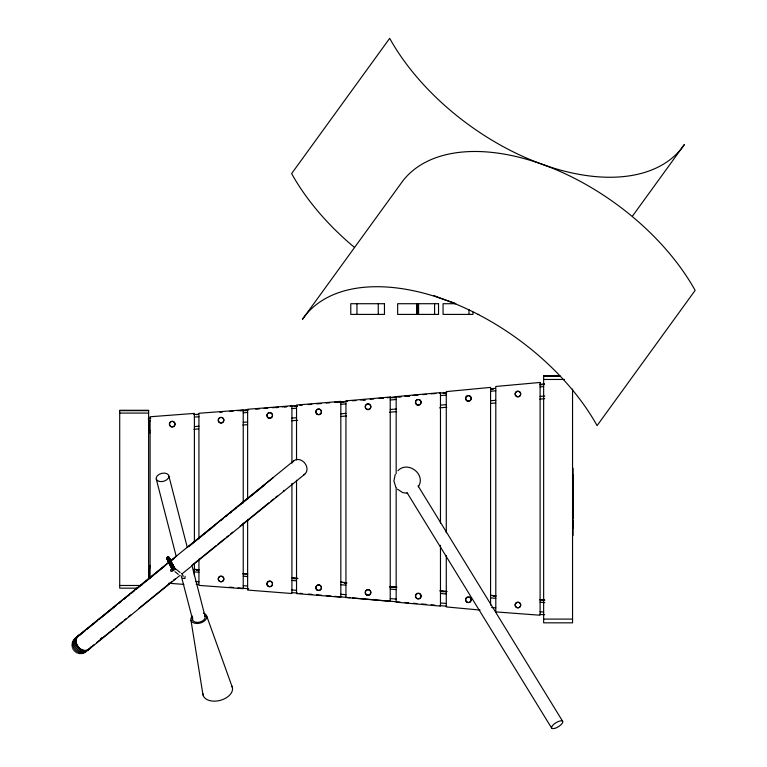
<?xml version="1.0" encoding="UTF-8"?>
<svg xmlns="http://www.w3.org/2000/svg" width="767" height="767" viewBox="0 0 767 767"><rect width="100%" height="100%" fill="white"/><g stroke="black" fill="none" stroke-linecap="round" stroke-linejoin="round"><path stroke-width="1.15" d="M170.044 559.546C163.755 551.425 169.584 566.708 172 567.801M169.469 559.555L169.334 557.935M148.616 578.702L149.881 565.394M91.158 647.099C83.536 658.46 68.081 639.381 80.784 634.28L78.646 635.469A8.667 7.708 50.9 0 0 78.129 647.06A8.667 7.708 50.9 0 0 89.576 648.93L91.177 647.08M172.92 570.034L174.655 569.565L174.406 567.81M172.307 568.769L172.354 568.577A1.342 1.275 -52.2 0 1 173.534 567.628L173.725 567.628A1.237 1.17 -52.2 0 1 174.636 569.143A1.237 1.17 -52.2 0 1 172.978 569.948M167.34 557.369C168.644 560.131 178.165 578.241 169.497 563.218M395.273 474.294L393.883 480.957L395.791 487.074M418.331 486.777C426.394 474.361 407.843 460.325 397.958 470.698M632.507 216.073L684.337 144.589A185.48 108.502 35.9 0 1 542.413 164.368A185.48 108.502 35.9 0 0 400.489 184.147L302.419 319.379A185.48 108.502 35.9 0 1 444.352 299.6A185.48 108.502 35.9 0 1 597.081 425.618L695.142 290.386A185.48 108.502 35.9 0 0 542.413 164.368A185.48 108.502 35.9 0 1 389.684 38.35L291.623 173.591A185.48 108.502 35.9 0 0 354.268 247.242M75.07 638.374L169.191 561.962M171.051 560.456L293.828 460.775M74.083 639.314L169.267 562.038L167.072 557.667M171.108 560.543L176.688 556.017M187.8 546.996L273.129 477.726M73.249 640.397L85.444 630.503M87.064 629.18L97.035 621.088M99.221 619.314L116.622 605.192M119.364 602.967L121.263 601.424M124.005 599.2L125.855 597.694M127.715 596.189L129.604 594.646M131.425 593.179L134.244 590.887M136.056 589.411L164.838 566.046M172.23 560.044L174.109 558.52M188.922 546.487L214.913 525.395M221.385 520.141L223.255 518.626M226.025 516.373L227.876 514.868M229.736 513.363L231.596 511.848M233.446 510.352L236.236 508.08M238.077 506.584L264.979 484.744M72.606 641.596L76.499 638.432M72.146 642.88L76.134 639.64M71.897 644.222L75.971 640.915M71.858 645.584L76.01 642.219M72.04 646.936L76.24 643.523M72.424 648.24L76.671 644.788M73.009 649.467L77.285 645.996M73.785 650.589L78.061 647.108M74.715 651.576L78.991 648.105M75.799 652.401L80.046 648.949M76.997 653.043L81.206 649.63M78.282 653.494L82.433 650.128M79.624 653.743L83.699 650.435M80.986 653.772L84.974 650.531M82.337 653.589L86.23 650.426M100.487 638.853L102.04 637.588M83.641 653.196L94.034 644.759M96.498 642.765L114.034 628.528M115.846 627.061L122.375 621.749M124.187 620.282L126.085 618.739M128.827 616.515L130.726 614.981M139.028 608.231L171.52 581.856M173.342 580.379L175.231 578.845M191.894 565.317L216.026 545.721M217.866 544.234L224.376 538.952M226.217 537.456L228.087 535.941M230.848 533.688L232.717 532.173M240.129 526.162L268.881 502.816M270.732 501.311L273.512 499.049M275.372 497.553L277.223 496.038M84.878 652.612L180.063 575.336M182.373 573.591L191.06 566.545M192.105 565.557L304.758 474.236M174.847 568.635L173.246 567.935L167.695 557.168M148.376 418.533L150.763 418.331M193.706 414.583L198.49 414.285M219.947 412.291L222.334 412.08M229.496 411.457L233.082 411.265M237.847 410.728L248.585 409.837M255.737 409.166L259.323 408.974M264.088 408.437L267.673 408.245M272.438 407.708L278.411 407.315M281.978 406.874L286.762 406.587M290.329 406.146L297.5 405.647M299.868 405.312L302.265 405.149M308.219 404.583L311.814 404.401M316.57 403.854L321.354 403.567M326.119 403.02L329.705 402.838M334.47 402.292L347.595 401.275M352.36 400.729L355.946 400.547M360.711 400L365.495 399.712M370.25 399.176L373.845 398.984M378.601 398.447L383.385 398.15M386.952 397.718L401.275 396.587M404.842 396.155L409.626 395.858M413.192 395.427L417.977 395.13M422.742 394.593L426.327 394.401M431.092 393.864L435.867 393.49M439.433 393.135L446.605 392.637M490.727 388.658L495.511 388.37M539.642 384.392L544.426 384.104M196.112 414.611L198.5 414.41M240.253 410.767L247.405 410.144M276.043 407.641L278.421 407.43M284.384 406.913L286.772 406.702M293.934 406.079L297.51 405.772M336.876 402.33L344.028 401.707M363.117 400.038L365.504 399.837M381.007 398.476L383.395 398.274M390.556 397.651L396.52 397.124M398.907 396.923L401.285 396.712M407.258 396.194L409.636 395.983M443.038 393.068L446.615 392.752M490.755 388.907L493.143 388.696M539.661 384.631L544.436 384.219M242.65 410.709L247.425 410.297M295.142 406.127L297.529 405.925M340.471 402.176L344.047 401.86M391.764 397.699L396.529 397.287M444.246 393.116L446.634 392.915M490.765 389.061L493.152 388.85M540.869 384.689L544.445 384.372M245.056 410.69L247.444 410.479M341.679 402.263L344.067 402.052M394.161 397.68L396.549 397.469M490.784 389.243L493.171 389.042M148.625 421.093L150.092 420.958M194.396 417.095L198.931 416.702M243.235 412.838L247.626 412.454M291.92 408.581L296.532 408.188M340.826 404.314L345.936 403.873M390.23 400.01L396.165 399.492M440.469 395.619L446.279 395.12M490.573 391.247L495.798 390.796M540.102 386.932L543.63 386.616M149.507 430.527L150.092 430.469M194.396 426.605L198.931 426.212M243.235 422.349L247.626 421.965M291.92 418.092L296.532 417.699M340.826 413.825L345.936 413.384M390.23 409.52L396.165 409.003M440.469 405.129L446.279 404.631M490.573 400.757L495.798 400.307M540.102 396.443L544.743 396.031M193.898 429.309L198.672 428.897M242.803 425.043L247.578 424.63M291.709 420.776L297.673 420.258M340.615 416.51L346.579 415.982M389.521 412.234L396.683 411.611M439.625 407.862L446.787 407.239M490.918 403.394L495.693 402.972M539.824 399.118L544.599 398.706M407.699 493.306L402.752 492.635L397.45 489.164M455.847 303.713L443.058 303.713L443.058 314.412L472.999 314.412L472.999 312.035M478.09 314.412L478.781 314.412M543.64 375.84L559.824 375.734L543.64 375.705L543.64 622.833L572.546 622.833L572.546 389.051M543.64 376.012L559.824 376.012M543.64 379.464L564.454 379.464M119.71 410.479L148.616 410.479M119.71 410.604L148.616 410.604M119.71 413.087L148.616 413.087M573.179 476.202L573.179 508.492M573.179 511.637L572.642 511.637L572.642 508.195M119.71 585.48L141.674 585.48M137.053 588.164L119.71 588.164L119.71 410.374L148.616 410.374L148.616 579.488M543.64 619.094L572.546 619.094M168.75 583.265L183.898 584.387M194.003 569.306L198.778 569.68M242.909 573.601L247.683 573.975M291.824 577.848L297.788 578.366M340.721 582.182L346.694 582.661M389.626 586.477L396.788 587.062M439.721 590.868L446.883 591.453M491.014 595.374L495.789 595.748M539.92 599.669L544.695 600.043M194.003 569.392L198.768 569.804M242.89 573.802L247.674 574.099M292.994 578.193L297.769 578.5M340.711 582.268L346.674 582.786M389.607 586.678L396.779 587.186M440.9 591.175L446.873 591.578M491.005 595.451L495.779 595.873M539.901 599.871L544.685 600.168M196.362 569.871L198.739 570.082M292.975 578.356L296.551 578.663M344.268 582.853L346.655 583.064M389.598 586.832L393.174 587.148M440.881 591.338L445.656 591.75M493.363 595.94L495.75 596.151M196.342 570.063L198.73 570.274M292.956 578.539L295.343 578.749M344.249 583.045L346.636 583.256M440.862 591.52L443.249 591.731M493.354 596.132L495.731 596.333M194.396 571.875L198.931 572.278M243.235 576.161L247.626 576.544M291.92 580.437L296.532 580.84M340.826 584.722L345.936 585.173M390.23 589.066L396.165 589.583M440.469 593.466L446.279 593.984M490.573 597.867L495.798 598.327M540.102 602.21L544.762 602.622M148.74 577.378L150.092 577.493M195.527 581.482L198.931 581.789M243.235 585.672L247.626 586.055M291.92 589.948L296.532 590.35M340.826 594.233L345.936 594.684M390.23 598.576L396.165 599.094M440.469 602.977L446.279 603.495M491.618 607.474L495.798 607.838M540.102 611.721L543.65 612.037M196.199 584.205L198.586 584.416M229.601 587.139L233.178 587.445M237.952 587.867L248.681 588.807M291.623 592.575L297.586 593.102M299.974 593.313L302.361 593.524M308.324 594.042L311.901 594.358M316.675 594.78L321.45 595.192M326.215 595.614L330.989 596.036M334.565 596.352L350.068 597.704M352.456 597.915L400.173 602.105M404.938 602.526L408.523 602.833M413.288 603.255L416.874 603.571M421.639 603.993L426.414 604.406M431.188 604.827L434.764 605.144M439.529 605.556L446.691 606.189M539.728 614.357L544.503 614.77M480.084 610.062L446.279 606.918L446.279 555.481M182.651 578.213L184.943 578.51L185.115 576.209M176.151 569.258L180.072 572.498M175.001 571.636L178.308 574.387M283.387 490.372L283.982 491.101M418.044 485.866L562.69 721.344M407.018 492.635L551.665 728.113M173.371 565.825L174.818 568.491M173.093 565.605L174.876 568.836M174.828 569.219L172.489 564.713M174.013 567.839L168.807 557.791M168.27 557.063L173.821 567.82M173.63 567.829L168.078 557.063M173.428 567.868L167.877 557.101M173.064 568.031L167.513 557.254M172.748 568.28L167.196 557.513M172.623 568.433L169.267 562.096M172.527 568.606L166.976 557.839M171.137 566.612L172.402 568.97M171.127 566.794L172.374 569.363M172.939 565.011L173.601 566.305M173.601 566.679L171.242 562.326M173.563 566.861L170.399 560.217M173.054 566.228L173.486 567.043M172.959 566.391L173.39 567.206M172.834 566.554L173.265 567.359M171.952 567.005L172.383 567.81M171.76 567.014L172.191 567.82M170.705 565.797L171.655 567.676M170.705 566.161L171.501 567.58M172.383 564.081L173.189 565.672M172.748 565.058L173.169 565.864M171.568 566.986L166.861 558.203M171.214 566.861L169.862 564.186M170.284 565.356L170.936 566.64M172.201 563.563L172.69 564.512M172.757 564.876L170.456 560.782M172.22 564.627L172.633 565.423M172.115 564.8L172.527 565.595M171.99 564.953L172.402 565.749M171.108 565.404L171.53 566.199M170.916 565.413L171.329 566.209M170.638 565.96L168.711 561.674M171.559 562.508L172.326 563.898M171.885 563.668L172.287 564.454M170.542 565.346L166.899 558.021M169.459 563.774L170.226 565.164M171.923 563.486L169.344 558.558M171.808 563.85L168.462 557.082M171.309 563.246L171.712 564.013M170.312 563.85L170.705 564.627M170.111 563.86L170.514 564.627M169.104 563.17L169.584 564.109M170.907 561.099L171.52 562.345M169.181 562.949L169.574 563.707M168.673 562.23L169.421 563.611M170.629 560.485L171.089 561.406M170.648 561.569L171.022 562.316M170.542 561.741L170.926 562.489M169.545 562.345L169.919 563.093M169.344 562.345L169.728 563.103M169.028 562.844L167.542 559.824M168.337 561.655L168.798 562.575M170.025 559.479L170.773 561.013M169.871 559.373L170.245 560.111M170.715 561.386L169.986 559.92M168.606 561.54L168.97 562.278M167.915 560.735L168.519 561.971M169.795 558.875L170.389 560.092M169.919 560.102L170.274 560.83M169.814 560.274L170.178 560.993M168.817 560.869L169.171 561.597M168.615 560.878L168.98 561.607M168.069 560.725L168.433 561.454M169.545 558.299L169.977 559.181M170.034 559.728L169.344 558.309M168.424 560.859L167.733 559.431M167.187 559.105L167.925 560.619M167.254 559.469L167.685 560.351M168.97 557.312L169.699 558.827M168.817 557.216L169.162 557.916M169.296 558.491L169.565 559.383M168.999 558.999L169.344 559.709M168.126 559.45L168.462 560.159M167.925 559.459L168.27 560.159M167.551 559.383L167.896 560.092M166.918 558.76L167.436 559.776M181.252 575.902L192.805 620.35A6.472 4.075 -14.5 0 0 201.75 621.375L203.351 620.359A6.472 4.075 -14.5 0 0 204.482 615.364M206.726 616.083L232.353 687.395M168.788 475.741L187.244 547.274M192.009 565.739L205.105 616.505M156.247 478.982L176.199 556.286M190.945 620.167L203.015 694.988M192.565 619.746L192.488 619.113A6.472 4.075 -14.5 0 1 192.785 617.78M148.405 418.849L149.757 433.163M573.208 475.089L573.208 518.08M573.208 520.841L573.208 527.897M573.026 468.177L573.026 535.587M490.573 605.058L490.573 387.393L446.279 391.601L446.279 532.749M468.992 309.657L468.992 314.412M440.469 523.142L440.469 392.608L396.165 396.625L396.165 473.575M440.469 545.279L440.469 606.112L396.165 602.181L396.165 487.448M434.592 303.713L434.592 314.412M418.581 303.713L418.581 314.412M417.19 303.713L417.19 314.412M416.912 303.713L416.912 314.412M378.265 303.713L378.265 314.412M356.952 303.713L356.952 314.412M296.532 459.941L296.532 405.043L340.826 401.362L340.826 597.205L296.532 593.591L296.532 480.228M291.92 463.153L291.92 405.743L247.626 409.271L247.626 499.068M291.92 483.488L291.92 593.524L247.626 590.063L247.626 519.422M243.235 502.874L243.235 409.914L198.931 413.269L198.931 538.77M243.235 523.132L243.235 588.682L198.931 585.384L198.931 559.085M194.396 542.231L194.396 413.403L150.092 416.769L150.092 578.28M194.396 563.544L194.396 575.634M468.848 597.205A2.713 2.713 0 0 1 470.775 601.232A2.713 2.713 0 0 1 466.326 601.587A2.713 2.713 0 0 1 467.592 597.301M370.001 405.043A2.713 2.713 0 0 1 370.279 408.552A2.713 2.713 0 0 1 366.856 409.377A2.713 2.713 0 0 1 365.504 406.127M365.888 405.369A2.713 2.713 0 0 1 366.166 405.043M366.856 404.545A2.713 2.713 0 0 1 367.661 404.286M368.505 404.286A2.713 2.713 0 0 1 369.31 404.545M173.083 421.572A2.713 2.713 0 0 1 174.435 425.743A2.713 2.713 0 0 1 170.053 425.743A2.713 2.713 0 0 1 171.405 421.572M171.818 421.476A2.713 2.713 0 0 1 172.671 421.476M267.587 582.412A2.713 2.713 0 0 1 272.189 582.776A2.713 2.713 0 0 1 269.773 586.717A2.713 2.713 0 0 1 267.357 582.776M267.357 416.548A2.713 2.713 0 0 1 269.351 412.646A2.713 2.713 0 0 1 272.448 415.743A2.713 2.713 0 0 1 268.546 417.737M268.182 417.516A2.713 2.713 0 0 1 267.587 416.912M223.657 420.949A2.713 2.713 0 0 0 223.763 419.683L223.657 419.271A2.713 2.713 0 0 0 220.656 417.43A2.713 2.713 0 0 0 218.374 420.105A2.713 2.713 0 0 0 220.656 422.78M223.494 421.342A2.713 2.713 0 0 1 221.088 422.818M223.657 578.203A2.713 2.713 0 0 1 220.656 581.712A2.713 2.713 0 0 1 218.892 577.446M219.17 577.12A2.713 2.713 0 0 1 219.851 576.621M220.656 576.362A2.713 2.713 0 0 1 221.51 576.362M221.922 576.468A2.713 2.713 0 0 1 223.494 577.81M416.721 404.401A2.713 2.713 0 0 1 416.308 400.393A2.713 2.713 0 0 1 420.326 400.393A2.713 2.713 0 0 1 419.913 404.401M419.549 404.621A2.713 2.713 0 0 1 417.085 404.621M317.845 414.305A2.713 2.713 0 0 1 316.483 410.134A2.713 2.713 0 0 1 320.874 410.134A2.713 2.713 0 0 1 319.513 414.305M516.028 603.102A2.713 2.713 0 0 1 520.525 604.185A2.713 2.713 0 0 1 517.524 607.694A2.713 2.713 0 0 1 515.76 603.428M454.841 303.128A185.48 108.502 35.9 0 1 433.815 295.544M203.504 613.178A8.149 5.12 -14.5 0 1 205.326 620.187A8.149 5.12 -14.5 0 1 194.166 623.072A8.149 5.12 -14.5 0 1 192.344 616.064M231.797 685.995A15.148 9.52 -14.5 0 1 220.081 700.405A15.148 9.52 -14.5 0 1 202.824 693.493M292.4 462.482A8.667 7.056 50.9 0 1 304.326 462.549A8.667 7.056 50.9 0 1 303.828 474.85M171.492 560.965A11.304 0.872 50.9 0 0 169.124 558.807A1.266 1.227 -21.2 0 0 168.702 557.139A1.266 1.227 -21.2 0 0 166.966 557.676A1.266 1.227 -21.2 0 0 167.542 559.344M181.568 573.38A11.304 0.872 50.9 0 1 182.977 576.314M172.968 567.714A1.16 1.16 0 0 1 174.761 569.095M540.102 382.455L495.798 386.472L495.798 611.884L540.102 615.239L540.102 382.455M390.23 397.018L345.936 400.853L345.936 597.522L390.23 601.29L390.23 397.018M384.459 303.713L350.768 303.713L350.768 314.412L384.459 314.412L384.459 303.713M438.532 303.713L397.651 303.713L397.651 314.412L438.532 314.412L438.532 303.713M554.666 728.41A6.472 2.339 -31.6 0 0 562.815 721.699A6.472 2.339 -31.6 0 0 554.062 724.077A6.472 2.339 -31.6 0 0 554.666 728.41M516.479 607.474A2.838 2.838 0 0 0 520.726 605.019A2.838 2.838 0 0 0 516.479 602.565A2.838 2.838 0 0 0 516.479 607.474M219.611 581.367A2.838 2.838 0 0 0 223.868 578.912A2.838 2.838 0 0 0 219.611 576.458A2.838 2.838 0 0 0 219.611 581.367M466.959 602.143A2.838 2.838 0 0 0 471.206 599.689A2.838 2.838 0 0 0 466.959 597.225A2.838 2.838 0 0 0 466.959 602.143M466.585 400.633A2.838 2.838 0 0 0 471.178 398.869A2.838 2.838 0 0 0 467.362 395.782A2.838 2.838 0 0 0 466.585 400.633M467.074 400.652A2.713 2.713 0 0 0 471.139 398.303A2.713 2.713 0 0 0 467.074 395.964A2.713 2.713 0 0 0 467.074 400.652M366.607 595.039A2.838 2.838 0 0 0 370.864 592.575A2.838 2.838 0 0 0 366.607 590.12A2.838 2.838 0 0 0 366.607 595.039M366.243 408.744A2.838 2.838 0 0 0 370.825 406.98A2.838 2.838 0 0 0 367.01 403.893A2.838 2.838 0 0 0 366.243 408.744M366.731 594.693A2.713 2.713 0 0 0 370.787 592.345A2.713 2.713 0 0 0 366.731 590.005A2.713 2.713 0 0 0 366.731 594.693M170.773 426.567A2.838 2.838 0 0 0 175.029 424.113A2.838 2.838 0 0 0 170.773 421.649A2.838 2.838 0 0 0 170.773 426.567M268.306 586.266A2.838 2.838 0 0 0 272.553 583.812A2.838 2.838 0 0 0 268.306 581.357A2.838 2.838 0 0 0 268.306 586.266M416.845 598.5A2.838 2.838 0 0 0 421.102 596.045A2.838 2.838 0 0 0 416.845 593.581A2.838 2.838 0 0 0 416.845 598.5M219.247 422.444A2.838 2.838 0 0 0 223.83 420.69A2.838 2.838 0 0 0 220.014 417.593A2.838 2.838 0 0 0 219.247 422.444M416.96 598.461A2.713 2.713 0 0 0 421.025 596.112A2.713 2.713 0 0 0 416.96 593.763A2.713 2.713 0 0 0 416.96 598.461M267.932 417.718A2.838 2.838 0 0 0 272.525 415.954A2.838 2.838 0 0 0 268.699 412.867A2.838 2.838 0 0 0 267.932 417.718M317.202 590.139A2.838 2.838 0 0 0 321.459 587.685A2.838 2.838 0 0 0 317.202 585.231A2.838 2.838 0 0 0 317.202 590.139M317.202 414.381A2.838 2.838 0 0 0 321.459 411.927A2.838 2.838 0 0 0 317.202 409.473A2.838 2.838 0 0 0 317.202 414.381M317.327 590.034A2.713 2.713 0 0 0 321.392 587.685A2.713 2.713 0 0 0 317.327 585.336A2.713 2.713 0 0 0 317.327 590.034M516.594 396.386A2.713 2.713 0 0 0 520.659 394.037A2.713 2.713 0 0 0 516.594 391.688A2.713 2.713 0 0 0 516.594 396.386M516.479 396.453A2.838 2.838 0 0 0 520.726 393.998A2.838 2.838 0 0 0 516.479 391.544A2.838 2.838 0 0 0 516.479 396.453M416.845 404.803A2.838 2.838 0 0 0 421.102 402.349A2.838 2.838 0 0 0 416.845 399.885A2.838 2.838 0 0 0 416.845 404.803M159.373 481.446A6.472 4.075 -14.5 0 0 168.874 476.374A6.472 4.075 -14.5 0 0 159.315 474.265A6.472 4.075 -14.5 0 0 159.373 481.446M171.108 571.099A1.16 1.16 0 0 0 172.959 570.284A1.16 1.16 0 0 0 171.329 569.104A1.16 1.16 0 0 0 171.108 571.099"/></g></svg>
